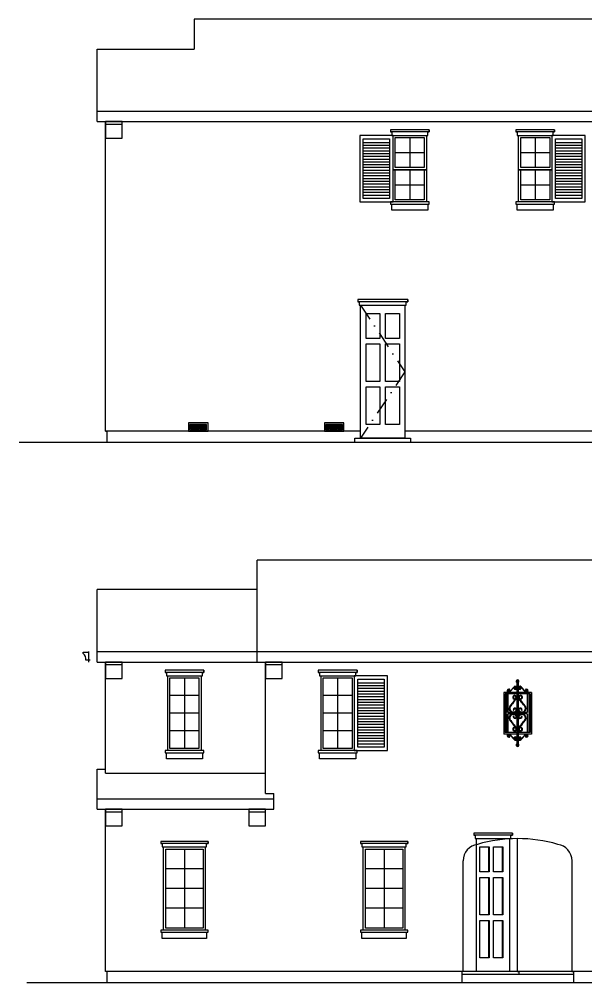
# Model space of a CAD drawing. Extents: x -5023 to 1783, y -1938 to 0.
# Drawn here: x -2832 to -2424, y -786 to -90 of the extents above; entities that cross this region are included whole.
import ezdxf

# ---------------------------------------------------------------- set-up
doc = ezdxf.new("R2010")
doc.units = 0
doc.header["$LTSCALE"] = 48
doc.header["$MEASUREMENT"] = 0
doc.linetypes.add('DASHDOT2', pattern=[0.5, 0.25, -0.125, 0, -0.125])
for name, color, linetype in [('1EL-7', 7, 'CONTINUOUS'), ('A-EXT ELEV', 7, 'CONTINUOUS'), ('A-EXT ELEV CORBELS', 3, 'CONTINUOUS'), ('A-EXT ELEV DR-WDO', 240, 'CONTINUOUS'), ('A-EXT ELEV TRIM', 42, 'CONTINUOUS'), ('EL-BASE', 1, 'CONTINUOUS'), ('TXT', 7, 'CONTINUOUS')]:
    doc.layers.add(name, color=color, linetype=linetype)

# ---------------------------------------------------------------- blocks, each defined once
blk = doc.blocks.new('A$C251E2BD5')
at = {"layer": 'A-EXT ELEV DR-WDO'}
for p, q in [((-12, -1.5), (-12, -52.5)), ((-1.5, -14.25), (-22.5, -14.25)), ((-1.5, -27), (-22.5, -27)), ((-1.5, -39.75), (-22.5, -39.75))]:
    blk.add_line(p, q, dxfattribs=at)
for points in [[(-24, 0), (0, 0), (0, -54), (-24, -54)], [(-22.5, -1.5), (-1.5, -1.5), (-1.5, -52.5), (-22.5, -52.5)]]:
    blk.add_lwpolyline(points, close=True, dxfattribs=at)
blk = doc.blocks.new('A$C7DB57AE6')
at = {"layer": 'A-EXT ELEV DR-WDO'}
for p, q in [((8.66, 90), (8.66, 72)), ((18.37, 90), (18.37, 72)), ((8.66, 68), (8.66, 41)), ((18.37, 68), (18.37, 41)), ((8.66, 37), (8.66, 10)), ((18.37, 37), (18.37, 10))]:
    blk.add_line(p, q, dxfattribs=at)
for points in [[(0, 96), (23.79, 96), (23.79, 0), (0, 0)], [(2.44, 90), (9.16, 90), (9.16, 72), (2.44, 72)], [(12.16, 90), (18.87, 90), (18.87, 72), (12.16, 72)], [(2.44, 68), (9.16, 68), (9.16, 41), (2.44, 41)], [(12.16, 68), (18.87, 68), (18.87, 41), (12.16, 41)], [(2.44, 37), (9.16, 37), (9.16, 10), (2.44, 10)], [(12.16, 37), (18.87, 37), (18.87, 10), (12.16, 10)]]:
    blk.add_lwpolyline(points, close=True, dxfattribs=at)
blk = doc.blocks.new('A$C40F502B1')
at = {"layer": 'TXT'}
for p, q in [((0, 6), (-14, 6)), ((-14, 6), (-14, 0)), ((-14, 0), (0, 0)), ((-13, 5), (-13, 1)), ((-1, 5), (-13, 5)), ((-1, 4), (-13, 4)), ((-1, 3), (-13, 3)), ((-1, 2), (-13, 2)), ((-13, 1), (-1, 1)), ((-12, 5), (-12, 1)), ((-11, 5), (-11, 1)), ((-10, 5), (-10, 1)), ((-9, 5), (-9, 1)), ((-8, 5), (-8, 1)), ((-7, 5), (-7, 1)), ((-6, 5), (-6, 1)), ((-5, 5), (-5, 1)), ((-4, 5), (-4, 1)), ((-3, 5), (-3, 1)), ((-2, 5), (-2, 1)), ((-1, 1), (-1, 5)), ((0, 0), (0, 6))]:
    blk.add_line(p, q, dxfattribs=at)
blk = doc.blocks.new('A$C31BB2E8A')
at = {"layer": 'A-EXT ELEV DR-WDO'}
for points in [[(-32, 96), (0, 96), (0, 0), (-32, 0)], [(-28, 90), (-18, 90), (-18, 72), (-28, 72)], [(-14, 90), (-4, 90), (-4, 72), (-14, 72)], [(-28, 68), (-18, 68), (-18, 41), (-28, 41)], [(-14, 68), (-4, 68), (-4, 41), (-14, 41)], [(-28, 37), (-18, 37), (-18, 10), (-28, 10)], [(-14, 37), (-4, 37), (-4, 10), (-14, 10)]]:
    blk.add_lwpolyline(points, close=True, dxfattribs=at)

msp = doc.modelspace()

# ---------------------------------------------------------------- linework, layer by layer
at = {"layer": '1EL-7'}
msp.add_line((-2433.42126, -697.07372), (-2433.42126, -777.5), dxfattribs=at)
msp.add_lwpolyline([(-2780.92126, -552.7588), (-2783.92126, -552.7588, 0.256877768), (-2785.87783, -547.9893), (-2785.875, -547.02786), (-2781.92126, -547.02786)], format="xyb", dxfattribs=at)
at = {"layer": 'A-EXT ELEV'}
for p, q in [((-2133.92126, -90.15286), (-2705.92126, -90.15286)), ((-2705.92126, -90.15286), (-2705.92126, -111.65286)), ((-2775.92126, -156.52786), (-2775.92126, -111.65286)), ((-2775.92126, -111.65286), (-2705.92126, -111.65286)), ((-2775.92126, -156.52786), (-2133.92126, -156.52786)), ((-2775.92126, -164.02786), (-2775.92126, -156.52786)), ((-2775.92126, -164.02786), (-2133.92126, -164.02786)), ((-2769.92126, -387.5), (-2769.92126, -164.52786)), ((-2585.92126, -387.5), (-2769.92126, -387.5)), ((-2769.92126, -387.5), (-2768.92126, -387.5)), ((-2768.92126, -387.5), (-2768.92126, -395.5)), ((-2067.92126, -387.5), (-2553.92126, -387.5)), ((-2030.87872, -395.5), (-2832.0213, -395.5)), ((-2660.42126, -546.52786), (-2660.42126, -480.52786)), ((-2125.92126, -480.52786), (-2660.42126, -480.52786)), ((-2775.92126, -546.52786), (-2775.92126, -501.65286)), ((-2660.42126, -501.65286), (-2775.92126, -501.65286)), ((-2781.92126, -554.02786), (-2781.92126, -546.52786)), ((-2775.92126, -546.52786), (-2269.62508, -546.52786)), ((-2775.92126, -554.02786), (-2775.92126, -546.52786)), ((-2660.42126, -554.02786), (-2660.42126, -546.52786)), ((-2775.92126, -554.02786), (-2279.62508, -554.02786)), ((-2769.92126, -634.34348), (-2769.92126, -554.02786)), ((-2654.42126, -648.84348), (-2654.42126, -554.02786)), ((-2775.92126, -660.34348), (-2775.92126, -631.34348)), ((-2775.92126, -631.34348), (-2769.92126, -631.34348)), ((-2769.92126, -634.34348), (-2654.42126, -634.34348)), ((-2775.92126, -652.84348), (-2648.42126, -652.84348)), ((-2654.42126, -648.84348), (-2648.42126, -648.84348)), ((-2648.42126, -660.34348), (-2648.42126, -648.84348)), ((-2775.92126, -660.34348), (-2648.42126, -660.34348)), ((-2769.92126, -777.5), (-2769.92126, -660.34348)), ((-2472.6639, -777.5), (-2472.6639, -681.49809)), ((-2511.90654, -777.5), (-2511.89904, -697.49809)), ((-2293.42126, -777.5), (-2769.92126, -777.5)), ((-2768.92126, -777.5), (-2768.92126, -785.5)), ((-2511.90654, -777.5), (-2512.90654, -777.5)), ((-2512.90654, -777.5), (-2512.90654, -785.5)), ((-2472.6639, -777.5), (-2471.6639, -777.5)), ((-2471.6639, -777.5), (-2471.6639, -779.5)), ((-2433.42126, -777.5), (-2432.42126, -777.5)), ((-2432.42126, -777.5), (-2432.42126, -785.5)), ((-2014.02475, -785.5), (-2826.57532, -785.5)), ((-2432.42126, -779.5), (-2512.90654, -779.5))]:
    msp.add_line(p, q, dxfattribs=at)
msp.add_lwpolyline([(-2589.92126, -395.5), (-2589.92126, -392.5), (-2549.92126, -392.5), (-2549.92126, -395.5)], dxfattribs=at)
for centre, radius, start, end in [((-2499.89904, -697.49809), 12, 98.10365028, 180), ((-2472.6564, -785.16291), 103.66482, 73.79271957, 106.20728101), ((-2445.41376, -697.49809), 12, 0, 81.89635964)]:
    msp.add_arc(centre, radius, start, end, dxfattribs=at)
at = {"layer": 'A-EXT ELEV CORBELS'}
for points in [[(-2757.92126, -166.02786), (-2757.92126, -164.02786), (-2769.92126, -164.02786), (-2769.92126, -176.02786), (-2757.92126, -176.02786), (-2757.92126, -166.02786), (-2769.92126, -166.02786)], [(-2757.92126, -556.02786), (-2757.92126, -554.02786), (-2769.92126, -554.02786), (-2769.92126, -566.02786), (-2757.92126, -566.02786), (-2757.92126, -556.02786), (-2769.92126, -556.02786)], [(-2642.42126, -556.02786), (-2642.42126, -554.02786), (-2654.42126, -554.02786), (-2654.42126, -566.02786), (-2642.42126, -566.02786), (-2642.42126, -556.02786), (-2654.42126, -556.02786)], [(-2757.92126, -662.34348), (-2757.92126, -660.34348), (-2769.92126, -660.34348), (-2769.92126, -672.34348), (-2757.92126, -672.34348), (-2757.92126, -662.34348), (-2769.92126, -662.34348)], [(-2654.42126, -662.34348), (-2654.42126, -660.34348), (-2666.42126, -660.34348), (-2666.42126, -672.34348), (-2654.42126, -672.34348), (-2654.42126, -662.34348), (-2666.42126, -662.34348)]]:
    msp.add_lwpolyline(points, dxfattribs=at)
at = {"layer": 'A-EXT ELEV DR-WDO'}
for p, q in [((-2550.42126, -175.5), (-2550.42126, -197.25)), ((-2459.92126, -175.5), (-2459.92126, -197.25)), ((-2560.92126, -186.375), (-2539.92126, -186.375)), ((-2470.42126, -186.375), (-2449.42126, -186.375)), ((-2538.42126, -198.75), (-2562.42126, -198.75)), ((-2550.42126, -198.75), (-2550.42126, -220.5)), ((-2447.92126, -198.75), (-2471.92126, -198.75)), ((-2459.92126, -198.75), (-2459.92126, -220.5)), ((-2560.92126, -209.625), (-2539.92126, -209.625)), ((-2470.42126, -209.625), (-2449.42126, -209.625)), ((-2712.92126, -689), (-2712.92126, -746)), ((-2568.90654, -689), (-2568.90654, -746)), ((-2699.42126, -703.25), (-2726.42126, -703.25)), ((-2555.40654, -703.25), (-2582.40654, -703.25)), ((-2699.42126, -717.5), (-2726.42126, -717.5)), ((-2555.40654, -717.5), (-2582.40654, -717.5)), ((-2699.42126, -731.75), (-2726.42126, -731.75)), ((-2555.40654, -731.75), (-2582.40654, -731.75))]:
    msp.add_line(p, q, dxfattribs=at)
for points in [[(-2562.42126, -174), (-2538.42126, -174), (-2538.42126, -198.75), (-2562.42126, -198.75)], [(-2562.42126, -174), (-2538.42126, -174), (-2538.42126, -222), (-2562.42126, -222)], [(-2560.92126, -175.5), (-2539.92126, -175.5), (-2539.92126, -197.25), (-2560.92126, -197.25)], [(-2471.92126, -174), (-2447.92126, -174), (-2447.92126, -198.75), (-2471.92126, -198.75)], [(-2471.92126, -174), (-2447.92126, -174), (-2447.92126, -222), (-2471.92126, -222)], [(-2470.42126, -175.5), (-2449.42126, -175.5), (-2449.42126, -197.25), (-2470.42126, -197.25)], [(-2562.42126, -198.75), (-2538.42126, -198.75), (-2538.42126, -222), (-2562.42126, -222)], [(-2560.92126, -198.75), (-2539.92126, -198.75), (-2539.92126, -220.5), (-2560.92126, -220.5)], [(-2471.92126, -198.75), (-2447.92126, -198.75), (-2447.92126, -222), (-2471.92126, -222)], [(-2470.42126, -198.75), (-2449.42126, -198.75), (-2449.42126, -220.5), (-2470.42126, -220.5)], [(-2727.92126, -687.5), (-2697.92126, -687.5), (-2697.92126, -747.5), (-2727.92126, -747.5)], [(-2583.90654, -687.5), (-2553.90654, -687.5), (-2553.90654, -747.5), (-2583.90654, -747.5)], [(-2726.42126, -689), (-2699.42126, -689), (-2699.42126, -746), (-2726.42126, -746)], [(-2582.40654, -689), (-2555.40654, -689), (-2555.40654, -746), (-2582.40654, -746)]]:
    msp.add_lwpolyline(points, close=True, dxfattribs=at)
at = {"layer": 'A-EXT ELEV DR-WDO', "linetype": 'DASHDOT2'}
msp.add_lwpolyline([(-2585.92126, -296.5), (-2553.92126, -344.5), (-2585.92126, -392.5)], dxfattribs=at)
at = {"layer": 'A-EXT ELEV TRIM', "color": 2}
for p, q in [((-2473.1564, -568), (-2473.1564, -614)), ((-2472.1564, -568), (-2472.1564, -614)), ((-2473.1564, -576), (-2482.6564, -576)), ((-2482.6564, -576), (-2482.6564, -606)), ((-2473.1564, -577), (-2481.6564, -577)), ((-2481.6564, -577), (-2481.6564, -605)), ((-2462.6564, -576), (-2472.1564, -576)), ((-2463.6564, -577), (-2472.1564, -577)), ((-2463.6564, -577), (-2463.6564, -605)), ((-2462.6564, -576), (-2462.6564, -606)), ((-2473.1564, -606), (-2482.6564, -606)), ((-2473.1564, -605), (-2481.6564, -605)), ((-2463.6564, -605), (-2472.1564, -605)), ((-2462.6564, -606), (-2472.1564, -606))]:
    msp.add_line(p, q, dxfattribs=at)
at = {"layer": 'A-EXT ELEV TRIM', "color": 1}
for p, q in [((-2480.6564, -577), (-2480.6564, -590.5)), ((-2479.6564, -577), (-2479.6564, -590.5)), ((-2475.24271, -571.95778), (-2478.348, -575.37537)), ((-2478.15644, -575.53606), (-2475.05115, -572.11847)), ((-2467.15635, -575.53606), (-2470.26164, -572.11847)), ((-2470.07008, -571.95778), (-2466.96479, -575.37537)), ((-2465.6564, -577), (-2465.6564, -590.5)), ((-2464.6564, -577), (-2464.6564, -590.5)), ((-2480.6564, -590.5), (-2481.6564, -590.5)), ((-2473.1564, -590.5), (-2479.6564, -590.5)), ((-2465.6564, -590.5), (-2472.1564, -590.5)), ((-2463.6564, -590.5), (-2464.6564, -590.5)), ((-2480.6564, -591.5), (-2481.6564, -591.5)), ((-2480.6564, -591.5), (-2480.6564, -605)), ((-2479.6564, -591.5), (-2479.6564, -605)), ((-2473.1564, -591.5), (-2479.6564, -591.5)), ((-2465.6564, -591.5), (-2472.1564, -591.5)), ((-2465.6564, -591.5), (-2465.6564, -605)), ((-2464.6564, -591.5), (-2464.6564, -605)), ((-2463.6564, -591.5), (-2464.6564, -591.5)), ((-2475.24271, -610.04222), (-2478.348, -606.62463)), ((-2478.15644, -606.46394), (-2475.05115, -609.88153)), ((-2467.15635, -606.46394), (-2470.26164, -609.88153)), ((-2470.07008, -610.04222), (-2466.96479, -606.62463))]:
    msp.add_line(p, q, dxfattribs=at)
at = {"layer": 'A-EXT ELEV TRIM'}
for points in [[(-2536.42126, -170), (-2564.42126, -170), (-2564.42126, -171.5), (-2563.42126, -171.5), (-2563.42126, -174), (-2537.42126, -174), (-2537.42126, -171.5), (-2536.42126, -171.5), (-2536.42126, -170), (-2536.42126, -171.5), (-2564.42126, -171.5)], [(-2445.92126, -170), (-2473.92126, -170), (-2473.92126, -171.5), (-2472.92126, -171.5), (-2472.92126, -174), (-2446.92126, -174), (-2446.92126, -171.5), (-2445.92126, -171.5), (-2445.92126, -170), (-2445.92126, -171.5), (-2473.92126, -171.5)], [(-2537.42126, -223.5), (-2536.42126, -223.5), (-2536.42126, -222), (-2564.42126, -222), (-2564.42126, -223.5), (-2537.42126, -223.5), (-2537.42126, -228), (-2563.42126, -228), (-2563.42126, -223.5)], [(-2446.92126, -223.5), (-2445.92126, -223.5), (-2445.92126, -222), (-2473.92126, -222), (-2473.92126, -223.5), (-2446.92126, -223.5), (-2446.92126, -228), (-2472.92126, -228), (-2472.92126, -223.5)], [(-2551.92126, -292.5), (-2587.92126, -292.5), (-2587.92126, -294), (-2586.92126, -294), (-2586.92126, -296.5), (-2552.92126, -296.5), (-2552.92126, -294), (-2551.92126, -294), (-2551.92126, -292.5), (-2551.92126, -294), (-2587.92126, -294)], [(-2698.92126, -560), (-2726.92126, -560), (-2726.92126, -561.5), (-2725.92126, -561.5), (-2725.92126, -564), (-2699.92126, -564), (-2699.92126, -561.5), (-2698.92126, -561.5), (-2698.92126, -560), (-2698.92126, -561.5), (-2726.92126, -561.5)], [(-2588.42126, -560), (-2616.42126, -560), (-2616.42126, -561.5), (-2615.42126, -561.5), (-2615.42126, -564), (-2589.42126, -564), (-2589.42126, -561.5), (-2588.42126, -561.5), (-2588.42126, -560), (-2588.42126, -561.5), (-2616.42126, -561.5)], [(-2699.92126, -619.5), (-2698.92126, -619.5), (-2698.92126, -618), (-2726.92126, -618), (-2726.92126, -619.5), (-2699.92126, -619.5), (-2699.92126, -624), (-2725.92126, -624), (-2725.92126, -619.5)], [(-2589.42126, -619.5), (-2588.42126, -619.5), (-2588.42126, -618), (-2616.42126, -618), (-2616.42126, -619.5), (-2589.42126, -619.5), (-2589.42126, -624), (-2615.42126, -624), (-2615.42126, -619.5)], [(-2476.42152, -677.5), (-2504.24975, -677.5), (-2504.24975, -679), (-2503.24975, -679), (-2503.24975, -681.5), (-2477.42152, -681.5), (-2477.42152, -679), (-2476.42152, -679), (-2476.42152, -677.5), (-2476.42152, -679), (-2504.24975, -679)], [(-2695.92126, -683.5), (-2729.92126, -683.5), (-2729.92126, -685), (-2728.92126, -685), (-2728.92126, -687.5), (-2696.92126, -687.5), (-2696.92126, -685), (-2695.92126, -685), (-2695.92126, -683.5), (-2695.92126, -685), (-2729.92126, -685)], [(-2551.90654, -683.5), (-2585.90654, -683.5), (-2585.90654, -685), (-2584.90654, -685), (-2584.90654, -687.5), (-2552.90654, -687.5), (-2552.90654, -685), (-2551.90654, -685), (-2551.90654, -683.5), (-2551.90654, -685), (-2585.90654, -685)], [(-2696.92126, -749), (-2695.92126, -749), (-2695.92126, -747.5), (-2729.92126, -747.5), (-2729.92126, -749), (-2696.92126, -749), (-2696.92126, -753.5), (-2728.92126, -753.5), (-2728.92126, -749)], [(-2552.90654, -749), (-2551.90654, -749), (-2551.90654, -747.5), (-2585.90654, -747.5), (-2585.90654, -749), (-2552.90654, -749), (-2552.90654, -753.5), (-2584.90654, -753.5), (-2584.90654, -749)]]:
    msp.add_lwpolyline(points, dxfattribs=at)
at = {"layer": 'A-EXT ELEV TRIM', "color": 1}
for centre, radius, start, end in [((-2472.6564, -568), 1, 300, 240), ((-2479.06739, -574.79332), 1.17537, 172.10168527, 320.80777568), ((-2479.00378, -574.8546), 1.24788, 87.5956304, 169.71541943), ((-2479.06739, -574.79332), 0.92537, 172.42283642, 321.02375761), ((-2479.00378, -574.8546), 0.99788, 83.83174853, 169.41527585), ((-2479.34354, -574.61651), 0.125, 42.84261005, 222.84261005), ((-2478.95784, -574.25881), 0.65103, 222.84261005, 89.43560351), ((-2478.95784, -574.25881), 0.40103, 222.84261005, 81.21000362), ((-2474.33176, -572.70053), 1.17537, 352.10168527, 140.80777568), ((-2474.44131, -573.23503), 0.65103, 42.84261005, 269.43560351), ((-2474.33176, -572.70053), 0.92537, 352.42283642, 141.02375761), ((-2474.44131, -573.23503), 0.40103, 42.84261005, 261.21000362), ((-2474.39537, -572.63925), 0.99788, 263.83174853, 349.41527585), ((-2474.39537, -572.63925), 1.24788, 267.5956304, 349.71541943), ((-2474.05562, -572.87734), 0.125, 222.84261005, 42.84261005), ((-2470.98103, -572.70053), 1.17537, 39.19222432, 187.89831473), ((-2470.91742, -572.63925), 1.24788, 190.28458057, 272.4043696), ((-2470.98103, -572.70053), 0.92537, 38.97624239, 187.57716358), ((-2470.91742, -572.63925), 0.99788, 190.58472415, 276.16825147), ((-2471.25718, -572.87734), 0.125, 137.15738995, 317.15738995), ((-2470.87148, -573.23503), 0.65103, 270.56439649, 137.15738995), ((-2470.87148, -573.23503), 0.40103, 278.78999638, 137.15738995), ((-2466.24541, -574.79332), 1.17537, 219.19222432, 7.89831473), ((-2466.35495, -574.25881), 0.65103, 90.56439649, 317.15738995), ((-2466.24541, -574.79332), 0.92537, 218.97624239, 7.57716358), ((-2466.35495, -574.25881), 0.40103, 98.78999638, 317.15738995), ((-2466.30902, -574.8546), 0.99788, 10.58472415, 96.16825147), ((-2466.30902, -574.8546), 1.24788, 10.28458057, 92.4043696), ((-2465.96926, -574.61651), 0.125, 317.15738995, 137.15738995), ((8608.06831, -9001.60276), 13918.69329, 142.767720138, 142.799541321), ((8608.07412, -9001.60318), 13918.25793, 142.767486072, 142.799307298), ((-2474.87876, -579.46154), 1.30151, 138.13913737, 258.18092678), ((-2474.7074, -579.54427), 1.48528, 327.28980345, 140.17415323), ((-2474.87876, -579.46154), 0.85719, 138.13913737, 258.18092678), ((-2474.70731, -579.545), 1.0415, 325.93760034, 140.14654429), ((-2475.09984, -580.51801), 0.22216, 258.18092678, 78.18092678), ((-2470.6054, -579.54427), 1.48528, 39.82584677, 212.71019655), ((-13553.38692, -9001.60318), 13918.25793, 37.200692702, 37.232513928), ((-2470.60549, -579.545), 1.0415, 39.85345571, 214.06239966), ((-13553.38111, -9001.60276), 13918.69329, 37.200458679, 37.232279862), ((-2470.21296, -580.51801), 0.22216, 101.81907322, 281.81907322), ((-2470.43403, -579.46154), 0.85719, 281.81907322, 41.86086263), ((-2470.43403, -579.46154), 1.30151, 281.81907322, 41.86086263), ((-2475.83371, -587.53634), 2.96366, 155.01107846, 325.56072302), ((-2475.83272, -587.5343), 2.52099, 155.84569869, 324.80029075), ((-2474.55427, -588.56343), 1.33351, 331.51806297, 184.55246657), ((-2475.66212, -588.65164), 0.22216, 184.55246657, 4.55246657), ((-2474.55427, -588.56343), 0.88919, 331.51806297, 184.55246657), ((-2470.75853, -588.56343), 1.33351, 355.44753343, 208.48193703), ((-2469.47908, -587.53634), 2.96366, 214.43927698, 24.98892154), ((-2470.75853, -588.56343), 0.88919, 355.44753343, 208.48193703), ((-2469.48008, -587.5343), 2.52099, 215.19970925, 24.15430131), ((-2469.65068, -588.65164), 0.22216, 175.44753343, 355.44753343), ((-2475.83371, -594.46366), 2.96366, 34.43927698, 204.98892154), ((8608.06831, 7819.60276), 13918.69329, 217.200458679, 217.232279862), ((-2475.83272, -594.4657), 2.52099, 35.19970925, 204.15430131), ((8608.07412, 7819.60318), 13918.25793, 217.200692702, 217.232513928), ((-2474.55427, -593.43657), 1.33351, 175.44753343, 28.48193703), ((-2475.66212, -593.34836), 0.22216, 355.44753343, 175.44753343), ((-2474.55427, -593.43657), 0.88919, 175.44753343, 28.48193703), ((-2470.75853, -593.43657), 1.33351, 151.51806297, 4.55246657), ((-2469.47908, -594.46366), 2.96366, 335.01107846, 145.56072302), ((-13553.38692, 7819.60318), 13918.25793, 322.767486072, 322.799307298), ((-2470.75853, -593.43657), 0.88919, 151.51806297, 4.55246657), ((-2469.48008, -594.4657), 2.52099, 335.84569869, 144.80029075), ((-13553.38111, 7819.60276), 13918.69329, 322.767720138, 322.799541321), ((-2469.65068, -593.34836), 0.22216, 4.55246657, 184.55246657), ((-2474.87876, -602.53846), 1.30151, 101.81907322, 221.86086263), ((-2474.7074, -602.45573), 1.48528, 219.82584677, 32.71019655), ((-2474.87876, -602.53846), 0.85719, 101.81907322, 221.86086263), ((-2474.70731, -602.455), 1.0415, 219.85345571, 34.06239966), ((-2475.09984, -601.48199), 0.22216, 281.81907322, 101.81907322), ((-2470.6054, -602.45573), 1.48528, 147.28980345, 320.17415323), ((-2470.60549, -602.455), 1.0415, 145.93760034, 320.14654429), ((-2470.21296, -601.48199), 0.22216, 78.18092678, 258.18092678), ((-2470.43403, -602.53846), 0.85719, 318.13913737, 78.18092678), ((-2470.43403, -602.53846), 1.30151, 318.13913737, 78.18092678), ((-2479.06739, -607.20668), 1.17537, 39.19222432, 187.89831473), ((-2479.00378, -607.1454), 1.24788, 190.28458057, 272.4043696), ((-2479.06739, -607.20668), 0.92537, 38.97624239, 187.57716358), ((-2479.00378, -607.1454), 0.99788, 190.58472415, 276.16825147), ((-2479.34354, -607.38349), 0.125, 137.15738995, 317.15738995), ((-2478.95784, -607.74119), 0.65103, 270.56439649, 137.15738995), ((-2478.95784, -607.74119), 0.40103, 278.78999638, 137.15738995), ((-2474.33176, -609.29947), 1.17537, 219.19222432, 7.89831473), ((-2474.44131, -608.76497), 0.65103, 90.56439649, 317.15738995), ((-2474.33176, -609.29947), 0.92537, 218.97624239, 7.57716358), ((-2474.44131, -608.76497), 0.40103, 98.78999638, 317.15738995), ((-2474.39537, -609.36075), 0.99788, 10.58472415, 96.16825147), ((-2474.39537, -609.36075), 1.24788, 10.28458057, 92.4043696), ((-2474.05562, -609.12266), 0.125, 317.15738995, 137.15738995), ((-2470.98103, -609.29947), 1.17537, 172.10168527, 320.80777568), ((-2470.91742, -609.36075), 1.24788, 87.5956304, 169.71541943), ((-2470.98103, -609.29947), 0.92537, 172.42283642, 321.02375761), ((-2470.91742, -609.36075), 0.99788, 83.83174853, 169.41527585), ((-2471.25718, -609.12266), 0.125, 42.84261005, 222.84261005), ((-2470.87148, -608.76497), 0.65103, 222.84261005, 89.43560351), ((-2470.87148, -608.76497), 0.40103, 222.84261005, 81.21000362), ((-2466.24541, -607.20668), 1.17537, 352.10168527, 140.80777568), ((-2466.35495, -607.74119), 0.65103, 42.84261005, 269.43560351), ((-2466.24541, -607.20668), 0.92537, 352.42283642, 141.02375761), ((-2466.35495, -607.74119), 0.40103, 42.84261005, 261.21000362), ((-2466.30902, -607.1454), 0.99788, 263.83174853, 349.41527585), ((-2466.30902, -607.1454), 1.24788, 267.5956304, 349.71541943), ((-2465.96926, -607.38349), 0.125, 222.84261005, 42.84261005), ((-2472.6564, -614), 1, 120, 60)]:
    msp.add_arc(centre, radius, start, end, dxfattribs=at)
at = {"layer": 'A-EXT ELEV TRIM'}
for centre, start, end in [((-2472.6564, -568), 0, 180), ((-2472.6564, -614), 180, 0)]:
    msp.add_arc(centre, 0.5, start, end, dxfattribs=at)
at = {"layer": 'EL-BASE'}
for p, q in [((-2583.92126, -176.5), (-2564.92126, -176.5)), ((-2583.92126, -219.5), (-2583.92126, -176.5)), ((-2564.92126, -176.5), (-2564.92126, -219.5)), ((-2445.42126, -176.5), (-2426.42126, -176.5)), ((-2445.42126, -219.5), (-2445.42126, -176.5)), ((-2426.42126, -176.5), (-2426.42126, -219.5)), ((-2564.92126, -219.5), (-2583.92126, -219.5)), ((-2426.42126, -219.5), (-2445.42126, -219.5)), ((-2587.92126, -566.5), (-2568.92126, -566.5)), ((-2587.92126, -615.5), (-2587.92126, -566.5)), ((-2568.92126, -566.5), (-2568.92126, -615.5)), ((-2568.92126, -615.5), (-2587.92126, -615.5))]:
    msp.add_line(p, q, dxfattribs=at)
at = {"layer": 'EL-BASE', "color": 1}
for p, q in [((-2583.92126, -179), (-2564.92126, -179)), ((-2445.42126, -179), (-2426.42126, -179)), ((-2583.92126, -181), (-2564.92126, -181)), ((-2583.92126, -183), (-2564.92126, -183)), ((-2583.92126, -185), (-2564.92126, -185)), ((-2583.92126, -187), (-2564.92126, -187)), ((-2445.42126, -181), (-2426.42126, -181)), ((-2445.42126, -183), (-2426.42126, -183)), ((-2445.42126, -185), (-2426.42126, -185)), ((-2445.42126, -187), (-2426.42126, -187)), ((-2583.92126, -189), (-2564.92126, -189)), ((-2583.92126, -191), (-2564.92126, -191)), ((-2583.92126, -193), (-2564.92126, -193)), ((-2445.42126, -189), (-2426.42126, -189)), ((-2445.42126, -191), (-2426.42126, -191)), ((-2445.42126, -193), (-2426.42126, -193)), ((-2583.92126, -195), (-2564.92126, -195)), ((-2583.92126, -197), (-2564.92126, -197)), ((-2583.92126, -199), (-2564.92126, -199)), ((-2583.92126, -201), (-2564.92126, -201)), ((-2445.42126, -195), (-2426.42126, -195)), ((-2445.42126, -197), (-2426.42126, -197)), ((-2445.42126, -199), (-2426.42126, -199)), ((-2445.42126, -201), (-2426.42126, -201)), ((-2583.92126, -203), (-2564.92126, -203)), ((-2583.92126, -205), (-2564.92126, -205)), ((-2583.92126, -207), (-2564.92126, -207)), ((-2445.42126, -203), (-2426.42126, -203)), ((-2445.42126, -205), (-2426.42126, -205)), ((-2445.42126, -207), (-2426.42126, -207)), ((-2583.92126, -209), (-2564.92126, -209)), ((-2583.92126, -211), (-2564.92126, -211)), ((-2583.92126, -213), (-2564.92126, -213)), ((-2583.92126, -213), (-2564.92126, -213)), ((-2583.92126, -215), (-2564.92126, -215)), ((-2445.42126, -209), (-2426.42126, -209)), ((-2445.42126, -211), (-2426.42126, -211)), ((-2445.42126, -213), (-2426.42126, -213)), ((-2445.42126, -213), (-2426.42126, -213)), ((-2445.42126, -215), (-2426.42126, -215)), ((-2583.92126, -217), (-2564.92126, -217)), ((-2445.42126, -217), (-2426.42126, -217)), ((-2587.92126, -569), (-2568.92126, -569)), ((-2587.92126, -571), (-2568.92126, -571)), ((-2587.92126, -573), (-2568.92126, -573)), ((-2587.92126, -575), (-2568.92126, -575)), ((-2587.92126, -577), (-2568.92126, -577)), ((-2587.92126, -579), (-2568.92126, -579)), ((-2587.92126, -581), (-2568.92126, -581)), ((-2587.92126, -583), (-2568.92126, -583)), ((-2587.92126, -585), (-2568.92126, -585)), ((-2587.92126, -587), (-2568.92126, -587)), ((-2587.92126, -589), (-2568.92126, -589)), ((-2587.92126, -591), (-2568.92126, -591)), ((-2587.92126, -593), (-2568.92126, -593)), ((-2587.92126, -595), (-2568.92126, -595)), ((-2587.92126, -597), (-2568.92126, -597)), ((-2587.92126, -599), (-2568.92126, -599)), ((-2587.92126, -601), (-2568.92126, -601)), ((-2587.92126, -603), (-2568.92126, -603)), ((-2587.92126, -603), (-2568.92126, -603)), ((-2587.92126, -605), (-2568.92126, -605)), ((-2587.92126, -607), (-2568.92126, -607)), ((-2587.92126, -609), (-2568.92126, -609)), ((-2587.92126, -609), (-2568.92126, -609)), ((-2587.92126, -611), (-2568.92126, -611)), ((-2587.92126, -613), (-2568.92126, -613))]:
    msp.add_line(p, q, dxfattribs=at)
at = {"layer": 'EL-BASE'}
for points in [[(-2562.42126, -174), (-2586.42126, -174), (-2586.42126, -222), (-2562.42126, -222)], [(-2423.92126, -174), (-2447.92126, -174), (-2447.92126, -222), (-2423.92126, -222)], [(-2566.42126, -564), (-2590.42126, -564), (-2590.42126, -618), (-2566.42126, -618)]]:
    msp.add_lwpolyline(points, close=True, dxfattribs=at)

# ---------------------------------------------------------------- block references
at = {"layer": 'A-EXT ELEV'}
for p in [(-2695.92126, -387.5), (-2597.92126, -387.5)]:
    msp.add_blockref('A$C40F502B1', p, dxfattribs=at)
at = {"layer": 'A-EXT ELEV CORBELS'}
msp.add_blockref('A$C7DB57AE6', (-2502.24969, -777.5), dxfattribs=at)
at = {"layer": 'A-EXT ELEV DR-WDO'}
for name, p in [('A$C31BB2E8A', (-2553.92126, -392.5)), ('A$C251E2BD5', (-2700.92126, -564)), ('A$C251E2BD5', (-2590.42126, -564))]:
    msp.add_blockref(name, p, dxfattribs=at)

doc.saveas('drawing.dxf')
